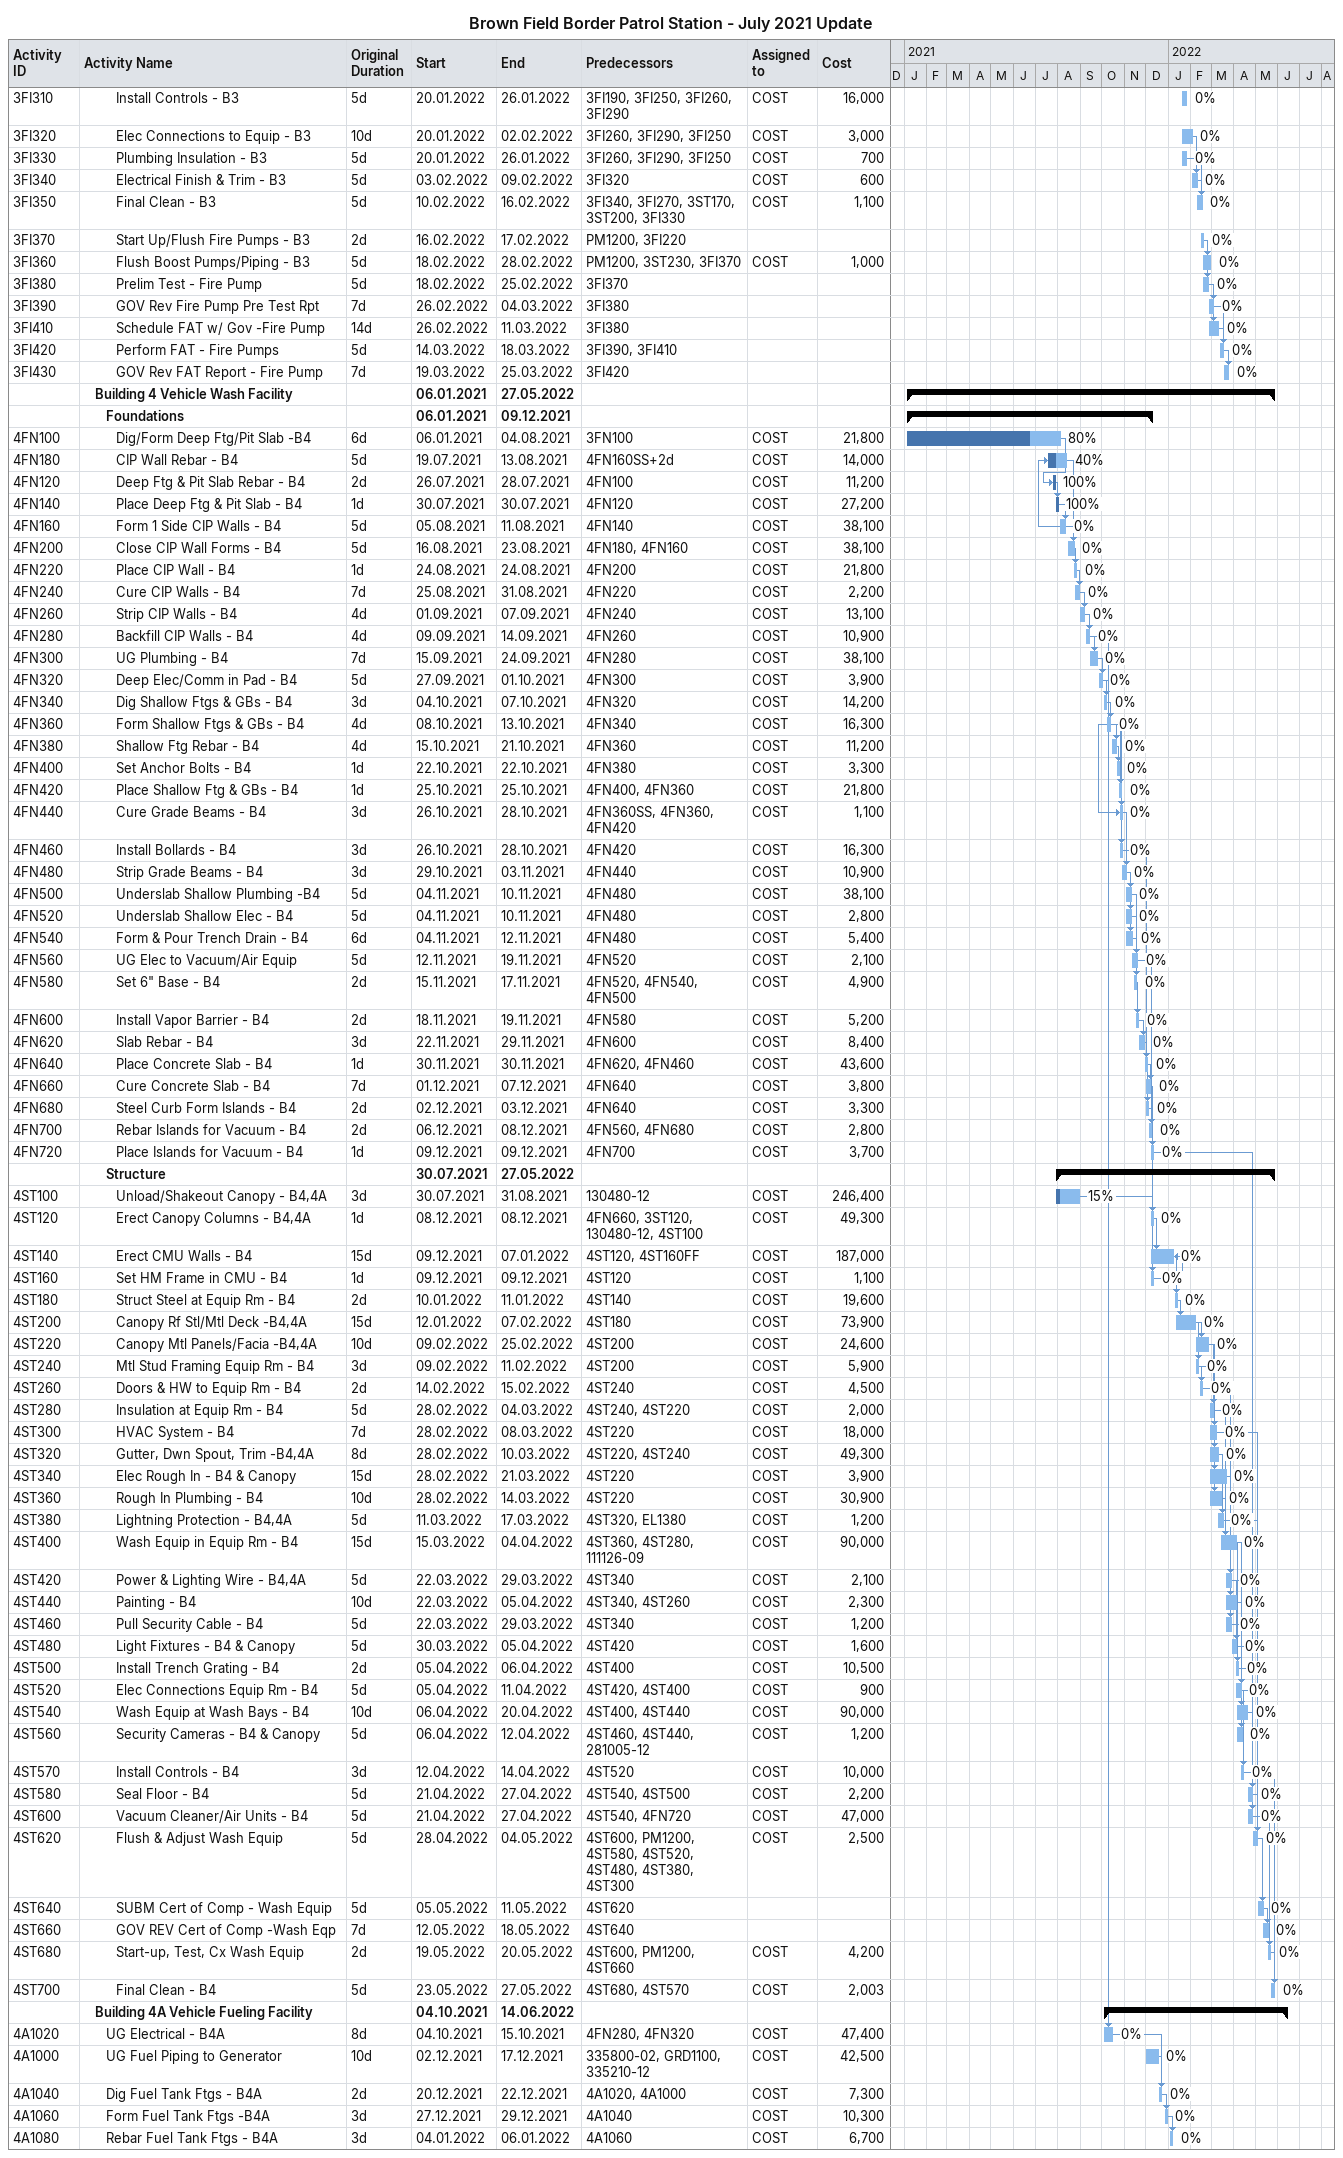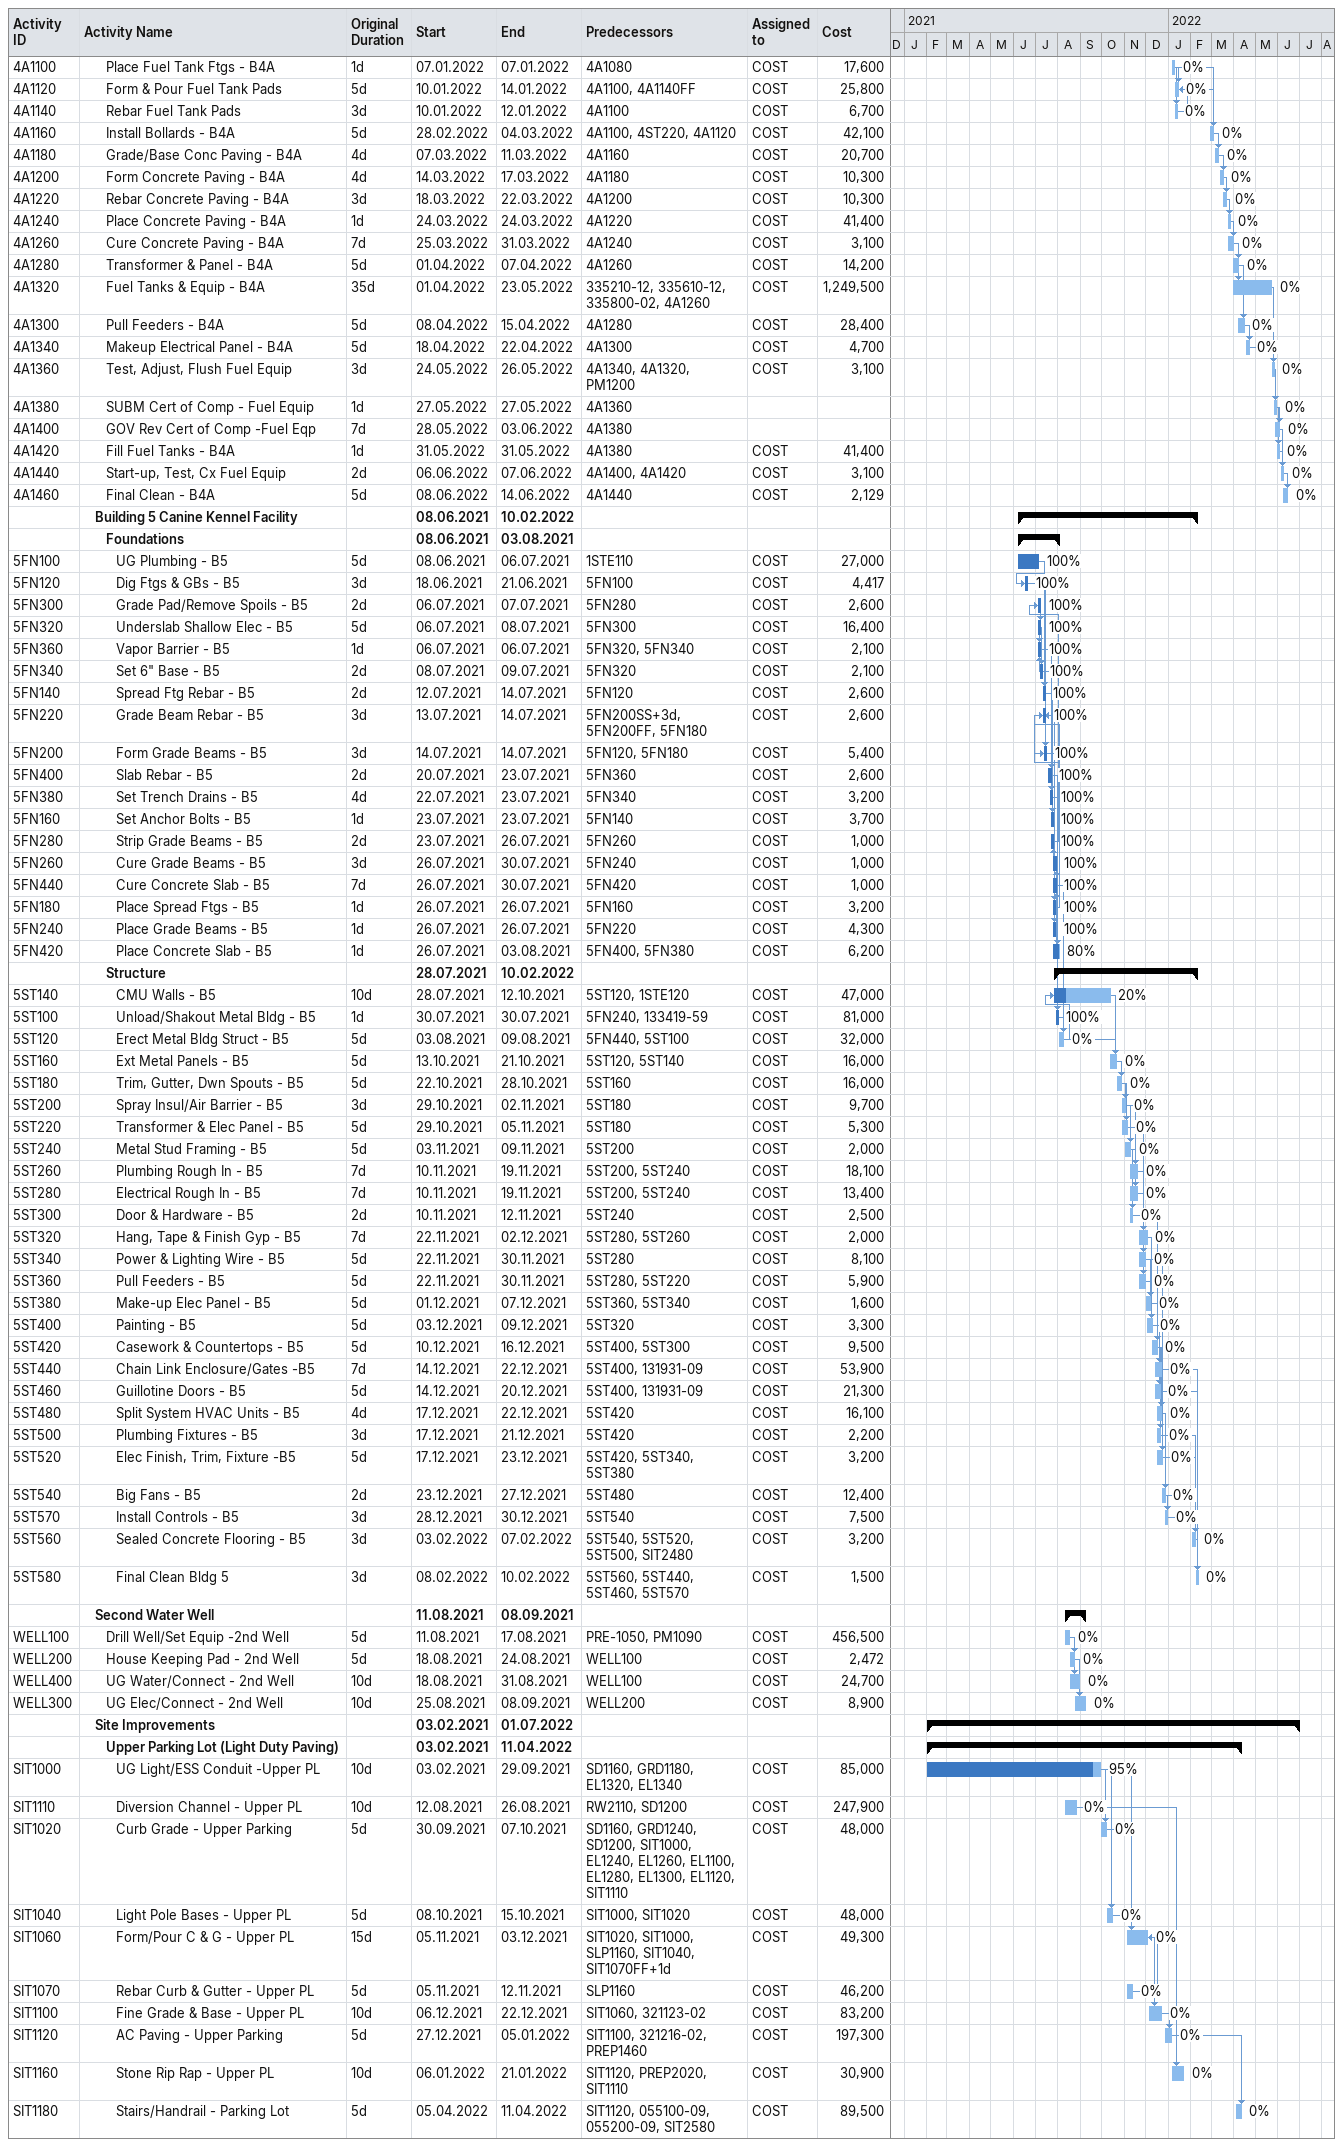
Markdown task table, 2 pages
Brown Field Border Patrol Station - July 2021 Update

| ID | Level | Task | Original duration | Start | Finish | Predecessors | Resources | % complete | Cost |
|---|---|---|---|---|---|---|---|---|---|
| 3FI310 | 4 | Install Controls - B3 | 5d | 2022-01-20 | 2022-01-26 | 3FI190, 3FI250, 3FI260, 3FI290 | COST | 0 | 16000 |
| 3FI320 | 4 | Elec Connections to Equip - B3 | 10d | 2022-01-20 | 2022-02-02 | 3FI260, 3FI290, 3FI250 | COST | 0 | 3000 |
| 3FI330 | 4 | Plumbing Insulation - B3 | 5d | 2022-01-20 | 2022-01-26 | 3FI260, 3FI290, 3FI250 | COST | 0 | 700 |
| 3FI340 | 4 | Electrical Finish & Trim - B3 | 5d | 2022-02-03 | 2022-02-09 | 3FI320 | COST | 0 | 600 |
| 3FI350 | 4 | Final Clean - B3 | 5d | 2022-02-10 | 2022-02-16 | 3FI340, 3FI270, 3ST170, 3ST200, 3FI330 | COST | 0 | 1100 |
| 3FI370 | 4 | Start Up/Flush Fire Pumps - B3 | 2d | 2022-02-16 | 2022-02-17 | PM1200, 3FI220 |  | 0 |  |
| 3FI360 | 4 | Flush Boost Pumps/Piping - B3 | 5d | 2022-02-18 | 2022-02-28 | PM1200, 3ST230, 3FI370 | COST | 0 | 1000 |
| 3FI380 | 4 | Prelim Test - Fire Pump | 5d | 2022-02-18 | 2022-02-25 | 3FI370 |  | 0 |  |
| 3FI390 | 4 | GOV Rev Fire Pump Pre Test Rpt | 7d | 2022-02-26 | 2022-03-04 | 3FI380 |  | 0 |  |
| 3FI410 | 4 | Schedule FAT w/ Gov -Fire Pump | 14d | 2022-02-26 | 2022-03-11 | 3FI380 |  | 0 |  |
| 3FI420 | 4 | Perform FAT - Fire Pumps | 5d | 2022-03-14 | 2022-03-18 | 3FI390, 3FI410 |  | 0 |  |
| 3FI430 | 4 | GOV Rev FAT Report - Fire Pump | 7d | 2022-03-19 | 2022-03-25 | 3FI420 |  | 0 |  |
|  | 2 | **Building 4 Vehicle Wash Facility** |  | 2021-01-06 | 2022-05-27 |  |  |  |  |
|  | 3 | **Foundations** |  | 2021-01-06 | 2021-12-09 |  |  |  |  |
| 4FN100 | 4 | Dig/Form Deep Ftg/Pit Slab -B4 | 6d | 2021-01-06 | 2021-08-04 | 3FN100 | COST | 80 | 21800 |
| 4FN180 | 4 | CIP Wall Rebar - B4 | 5d | 2021-07-19 | 2021-08-13 | 4FN160SS+2d | COST | 40 | 14000 |
| 4FN120 | 4 | Deep Ftg & Pit Slab Rebar - B4 | 2d | 2021-07-26 | 2021-07-28 | 4FN100 | COST | 100 | 11200 |
| 4FN140 | 4 | Place Deep Ftg & Pit Slab - B4 | 1d | 2021-07-30 | 2021-07-30 | 4FN120 | COST | 100 | 27200 |
| 4FN160 | 4 | Form 1 Side CIP Walls - B4 | 5d | 2021-08-05 | 2021-08-11 | 4FN140 | COST | 0 | 38100 |
| 4FN200 | 4 | Close CIP Wall Forms - B4 | 5d | 2021-08-16 | 2021-08-23 | 4FN180, 4FN160 | COST | 0 | 38100 |
| 4FN220 | 4 | Place CIP Wall - B4 | 1d | 2021-08-24 | 2021-08-24 | 4FN200 | COST | 0 | 21800 |
| 4FN240 | 4 | Cure CIP Walls - B4 | 7d | 2021-08-25 | 2021-08-31 | 4FN220 | COST | 0 | 2200 |
| 4FN260 | 4 | Strip CIP Walls - B4 | 4d | 2021-09-01 | 2021-09-07 | 4FN240 | COST | 0 | 13100 |
| 4FN280 | 4 | Backfill CIP Walls - B4 | 4d | 2021-09-09 | 2021-09-14 | 4FN260 | COST | 0 | 10900 |
| 4FN300 | 4 | UG Plumbing - B4 | 7d | 2021-09-15 | 2021-09-24 | 4FN280 | COST | 0 | 38100 |
| 4FN320 | 4 | Deep Elec/Comm in Pad - B4 | 5d | 2021-09-27 | 2021-10-01 | 4FN300 | COST | 0 | 3900 |
| 4FN340 | 4 | Dig Shallow Ftgs & GBs - B4 | 3d | 2021-10-04 | 2021-10-07 | 4FN320 | COST | 0 | 14200 |
| 4FN360 | 4 | Form Shallow Ftgs & GBs - B4 | 4d | 2021-10-08 | 2021-10-13 | 4FN340 | COST | 0 | 16300 |
| 4FN380 | 4 | Shallow Ftg Rebar - B4 | 4d | 2021-10-15 | 2021-10-21 | 4FN360 | COST | 0 | 11200 |
| 4FN400 | 4 | Set Anchor Bolts - B4 | 1d | 2021-10-22 | 2021-10-22 | 4FN380 | COST | 0 | 3300 |
| 4FN420 | 4 | Place Shallow Ftg & GBs - B4 | 1d | 2021-10-25 | 2021-10-25 | 4FN400, 4FN360 | COST | 0 | 21800 |
| 4FN440 | 4 | Cure Grade Beams - B4 | 3d | 2021-10-26 | 2021-10-28 | 4FN360SS, 4FN360, 4FN420 | COST | 0 | 1100 |
| 4FN460 | 4 | Install Bollards - B4 | 3d | 2021-10-26 | 2021-10-28 | 4FN420 | COST | 0 | 16300 |
| 4FN480 | 4 | Strip Grade Beams - B4 | 3d | 2021-10-29 | 2021-11-03 | 4FN440 | COST | 0 | 10900 |
| 4FN500 | 4 | Underslab Shallow Plumbing -B4 | 5d | 2021-11-04 | 2021-11-10 | 4FN480 | COST | 0 | 38100 |
| 4FN520 | 4 | Underslab Shallow Elec - B4 | 5d | 2021-11-04 | 2021-11-10 | 4FN480 | COST | 0 | 2800 |
| 4FN540 | 4 | Form & Pour Trench Drain - B4 | 6d | 2021-11-04 | 2021-11-12 | 4FN480 | COST | 0 | 5400 |
| 4FN560 | 4 | UG Elec to Vacuum/Air Equip | 5d | 2021-11-12 | 2021-11-19 | 4FN520 | COST | 0 | 2100 |
| 4FN580 | 4 | Set 6" Base - B4 | 2d | 2021-11-15 | 2021-11-17 | 4FN520, 4FN540, 4FN500 | COST | 0 | 4900 |
| 4FN600 | 4 | Install Vapor Barrier - B4 | 2d | 2021-11-18 | 2021-11-19 | 4FN580 | COST | 0 | 5200 |
| 4FN620 | 4 | Slab Rebar - B4 | 3d | 2021-11-22 | 2021-11-29 | 4FN600 | COST | 0 | 8400 |
| 4FN640 | 4 | Place Concrete Slab - B4 | 1d | 2021-11-30 | 2021-11-30 | 4FN620, 4FN460 | COST | 0 | 43600 |
| 4FN660 | 4 | Cure Concrete Slab - B4 | 7d | 2021-12-01 | 2021-12-07 | 4FN640 | COST | 0 | 3800 |
| 4FN680 | 4 | Steel Curb Form Islands - B4 | 2d | 2021-12-02 | 2021-12-03 | 4FN640 | COST | 0 | 3300 |
| 4FN700 | 4 | Rebar Islands for Vacuum - B4 | 2d | 2021-12-06 | 2021-12-08 | 4FN560, 4FN680 | COST | 0 | 2800 |
| 4FN720 | 4 | Place Islands for Vacuum - B4 | 1d | 2021-12-09 | 2021-12-09 | 4FN700 | COST | 0 | 3700 |
|  | 3 | **Structure** |  | 2021-07-30 | 2022-05-27 |  |  |  |  |
| 4ST100 | 4 | Unload/Shakeout Canopy - B4,4A | 3d | 2021-07-30 | 2021-08-31 | 130480-12 | COST | 15 | 246400 |
| 4ST120 | 4 | Erect Canopy Columns - B4,4A | 1d | 2021-12-08 | 2021-12-08 | 4FN660, 3ST120, 130480-12, 4ST100 | COST | 0 | 49300 |
| 4ST140 | 4 | Erect CMU Walls - B4 | 15d | 2021-12-09 | 2022-01-07 | 4ST120, 4ST160FF | COST | 0 | 187000 |
| 4ST160 | 4 | Set HM Frame in CMU - B4 | 1d | 2021-12-09 | 2021-12-09 | 4ST120 | COST | 0 | 1100 |
| 4ST180 | 4 | Struct Steel at Equip Rm - B4 | 2d | 2022-01-10 | 2022-01-11 | 4ST140 | COST | 0 | 19600 |
| 4ST200 | 4 | Canopy Rf Stl/Mtl Deck -B4,4A | 15d | 2022-01-12 | 2022-02-07 | 4ST180 | COST | 0 | 73900 |
| 4ST220 | 4 | Canopy Mtl Panels/Facia -B4,4A | 10d | 2022-02-09 | 2022-02-25 | 4ST200 | COST | 0 | 24600 |
| 4ST240 | 4 | Mtl Stud Framing Equip Rm - B4 | 3d | 2022-02-09 | 2022-02-11 | 4ST200 | COST | 0 | 5900 |
| 4ST260 | 4 | Doors & HW to Equip Rm - B4 | 2d | 2022-02-14 | 2022-02-15 | 4ST240 | COST | 0 | 4500 |
| 4ST280 | 4 | Insulation at Equip Rm - B4 | 5d | 2022-02-28 | 2022-03-04 | 4ST240, 4ST220 | COST | 0 | 2000 |
| 4ST300 | 4 | HVAC System - B4 | 7d | 2022-02-28 | 2022-03-08 | 4ST220 | COST | 0 | 18000 |
| 4ST320 | 4 | Gutter, Dwn Spout, Trim -B4,4A | 8d | 2022-02-28 | 2022-03-10 | 4ST220, 4ST240 | COST | 0 | 49300 |
| 4ST340 | 4 | Elec Rough In - B4 & Canopy | 15d | 2022-02-28 | 2022-03-21 | 4ST220 | COST | 0 | 3900 |
| 4ST360 | 4 | Rough In Plumbing - B4 | 10d | 2022-02-28 | 2022-03-14 | 4ST220 | COST | 0 | 30900 |
| 4ST380 | 4 | Lightning Protection - B4,4A | 5d | 2022-03-11 | 2022-03-17 | 4ST320, EL1380 | COST | 0 | 1200 |
| 4ST400 | 4 | Wash Equip in Equip Rm - B4 | 15d | 2022-03-15 | 2022-04-04 | 4ST360, 4ST280, 111126-09 | COST | 0 | 90000 |
| 4ST420 | 4 | Power & Lighting Wire - B4,4A | 5d | 2022-03-22 | 2022-03-29 | 4ST340 | COST | 0 | 2100 |
| 4ST440 | 4 | Painting - B4 | 10d | 2022-03-22 | 2022-04-05 | 4ST340, 4ST260 | COST | 0 | 2300 |
| 4ST460 | 4 | Pull Security Cable - B4 | 5d | 2022-03-22 | 2022-03-29 | 4ST340 | COST | 0 | 1200 |
| 4ST480 | 4 | Light Fixtures - B4 & Canopy | 5d | 2022-03-30 | 2022-04-05 | 4ST420 | COST | 0 | 1600 |
| 4ST500 | 4 | Install Trench Grating - B4 | 2d | 2022-04-05 | 2022-04-06 | 4ST400 | COST | 0 | 10500 |
| 4ST520 | 4 | Elec Connections Equip Rm - B4 | 5d | 2022-04-05 | 2022-04-11 | 4ST420, 4ST400 | COST | 0 | 900 |
| 4ST540 | 4 | Wash Equip at Wash Bays - B4 | 10d | 2022-04-06 | 2022-04-20 | 4ST400, 4ST440 | COST | 0 | 90000 |
| 4ST560 | 4 | Security Cameras - B4 & Canopy | 5d | 2022-04-06 | 2022-04-12 | 4ST460, 4ST440, 281005-12 | COST | 0 | 1200 |
| 4ST570 | 4 | Install Controls - B4 | 3d | 2022-04-12 | 2022-04-14 | 4ST520 | COST | 0 | 10000 |
| 4ST580 | 4 | Seal Floor - B4 | 5d | 2022-04-21 | 2022-04-27 | 4ST540, 4ST500 | COST | 0 | 2200 |
| 4ST600 | 4 | Vacuum Cleaner/Air Units - B4 | 5d | 2022-04-21 | 2022-04-27 | 4ST540, 4FN720 | COST | 0 | 47000 |
| 4ST620 | 4 | Flush & Adjust Wash Equip | 5d | 2022-04-28 | 2022-05-04 | 4ST600, PM1200, 4ST580, 4ST520, 4ST480, 4ST380, 4ST300 | COST | 0 | 2500 |
| 4ST640 | 4 | SUBM Cert of Comp - Wash Equip | 5d | 2022-05-05 | 2022-05-11 | 4ST620 |  | 0 |  |
| 4ST660 | 4 | GOV REV Cert of Comp -Wash Eqp | 7d | 2022-05-12 | 2022-05-18 | 4ST640 |  | 0 |  |
| 4ST680 | 4 | Start-up, Test, Cx Wash Equip | 2d | 2022-05-19 | 2022-05-20 | 4ST600, PM1200, 4ST660 | COST | 0 | 4200 |
| 4ST700 | 4 | Final Clean - B4 | 5d | 2022-05-23 | 2022-05-27 | 4ST680, 4ST570 | COST | 0 | 2003 |
|  | 2 | **Building 4A Vehicle Fueling Facility** |  | 2021-10-04 | 2022-06-14 |  |  |  |  |
| 4A1020 | 3 | UG Electrical - B4A | 8d | 2021-10-04 | 2021-10-15 | 4FN280, 4FN320 | COST | 0 | 47400 |
| 4A1000 | 3 | UG Fuel Piping to Generator | 10d | 2021-12-02 | 2021-12-17 | 335800-02, GRD1100, 335210-12 | COST | 0 | 42500 |
| 4A1040 | 3 | Dig Fuel Tank Ftgs - B4A | 2d | 2021-12-20 | 2021-12-22 | 4A1020, 4A1000 | COST | 0 | 7300 |
| 4A1060 | 3 | Form Fuel Tank Ftgs -B4A | 3d | 2021-12-27 | 2021-12-29 | 4A1040 | COST | 0 | 10300 |
| 4A1080 | 3 | Rebar Fuel Tank Ftgs - B4A | 3d | 2022-01-04 | 2022-01-06 | 4A1060 | COST | 0 | 6700 |
| 4A1100 | 3 | Place Fuel Tank Ftgs - B4A | 1d | 2022-01-07 | 2022-01-07 | 4A1080 | COST | 0 | 17600 |
| 4A1120 | 3 | Form & Pour Fuel Tank Pads | 5d | 2022-01-10 | 2022-01-14 | 4A1100, 4A1140FF | COST | 0 | 25800 |
| 4A1140 | 3 | Rebar Fuel Tank Pads | 3d | 2022-01-10 | 2022-01-12 | 4A1100 | COST | 0 | 6700 |
| 4A1160 | 3 | Install Bollards - B4A | 5d | 2022-02-28 | 2022-03-04 | 4A1100, 4ST220, 4A1120 | COST | 0 | 42100 |
| 4A1180 | 3 | Grade/Base Conc Paving - B4A | 4d | 2022-03-07 | 2022-03-11 | 4A1160 | COST | 0 | 20700 |
| 4A1200 | 3 | Form Concrete Paving - B4A | 4d | 2022-03-14 | 2022-03-17 | 4A1180 | COST | 0 | 10300 |
| 4A1220 | 3 | Rebar Concrete Paving - B4A | 3d | 2022-03-18 | 2022-03-22 | 4A1200 | COST | 0 | 10300 |
| 4A1240 | 3 | Place Concrete Paving - B4A | 1d | 2022-03-24 | 2022-03-24 | 4A1220 | COST | 0 | 41400 |
| 4A1260 | 3 | Cure Concrete Paving - B4A | 7d | 2022-03-25 | 2022-03-31 | 4A1240 | COST | 0 | 3100 |
| 4A1280 | 3 | Transformer & Panel - B4A | 5d | 2022-04-01 | 2022-04-07 | 4A1260 | COST | 0 | 14200 |
| 4A1320 | 3 | Fuel Tanks & Equip - B4A | 35d | 2022-04-01 | 2022-05-23 | 335210-12, 335610-12, 335800-02, 4A1260 | COST | 0 | 1249500 |
| 4A1300 | 3 | Pull Feeders - B4A | 5d | 2022-04-08 | 2022-04-15 | 4A1280 | COST | 0 | 28400 |
| 4A1340 | 3 | Makeup Electrical Panel - B4A | 5d | 2022-04-18 | 2022-04-22 | 4A1300 | COST | 0 | 4700 |
| 4A1360 | 3 | Test, Adjust, Flush Fuel Equip | 3d | 2022-05-24 | 2022-05-26 | 4A1340, 4A1320, PM1200 | COST | 0 | 3100 |
| 4A1380 | 3 | SUBM Cert of Comp - Fuel Equip | 1d | 2022-05-27 | 2022-05-27 | 4A1360 |  | 0 |  |
| 4A1400 | 3 | GOV Rev Cert of Comp -Fuel Eqp | 7d | 2022-05-28 | 2022-06-03 | 4A1380 |  | 0 |  |
| 4A1420 | 3 | Fill Fuel Tanks - B4A | 1d | 2022-05-31 | 2022-05-31 | 4A1380 | COST | 0 | 41400 |
| 4A1440 | 3 | Start-up, Test, Cx Fuel Equip | 2d | 2022-06-06 | 2022-06-07 | 4A1400, 4A1420 | COST | 0 | 3100 |
| 4A1460 | 3 | Final Clean - B4A | 5d | 2022-06-08 | 2022-06-14 | 4A1440 | COST | 0 | 2129 |
|  | 2 | **Building 5 Canine Kennel Facility** |  | 2021-06-08 | 2022-02-10 |  |  |  |  |
|  | 3 | **Foundations** |  | 2021-06-08 | 2021-08-03 |  |  |  |  |
| 5FN100 | 4 | UG Plumbing - B5 | 5d | 2021-06-08 | 2021-07-06 | 1STE110 | COST | 100 | 27000 |
| 5FN120 | 4 | Dig Ftgs & GBs - B5 | 3d | 2021-06-18 | 2021-06-21 | 5FN100 | COST | 100 | 4417 |
| 5FN300 | 4 | Grade Pad/Remove Spoils - B5 | 2d | 2021-07-06 | 2021-07-07 | 5FN280 | COST | 100 | 2600 |
| 5FN320 | 4 | Underslab Shallow Elec - B5 | 5d | 2021-07-06 | 2021-07-08 | 5FN300 | COST | 100 | 16400 |
| 5FN360 | 4 | Vapor Barrier - B5 | 1d | 2021-07-06 | 2021-07-06 | 5FN320, 5FN340 | COST | 100 | 2100 |
| 5FN340 | 4 | Set 6" Base - B5 | 2d | 2021-07-08 | 2021-07-09 | 5FN320 | COST | 100 | 2100 |
| 5FN140 | 4 | Spread Ftg Rebar - B5 | 2d | 2021-07-12 | 2021-07-14 | 5FN120 | COST | 100 | 2600 |
| 5FN220 | 4 | Grade Beam Rebar - B5 | 3d | 2021-07-13 | 2021-07-14 | 5FN200SS+3d, 5FN200FF, 5FN180 | COST | 100 | 2600 |
| 5FN200 | 4 | Form Grade Beams - B5 | 3d | 2021-07-14 | 2021-07-14 | 5FN120, 5FN180 | COST | 100 | 5400 |
| 5FN400 | 4 | Slab Rebar - B5 | 2d | 2021-07-20 | 2021-07-23 | 5FN360 | COST | 100 | 2600 |
| 5FN380 | 4 | Set Trench Drains - B5 | 4d | 2021-07-22 | 2021-07-23 | 5FN340 | COST | 100 | 3200 |
| 5FN160 | 4 | Set Anchor Bolts - B5 | 1d | 2021-07-23 | 2021-07-23 | 5FN140 | COST | 100 | 3700 |
| 5FN280 | 4 | Strip Grade Beams - B5 | 2d | 2021-07-23 | 2021-07-26 | 5FN260 | COST | 100 | 1000 |
| 5FN260 | 4 | Cure Grade Beams - B5 | 3d | 2021-07-26 | 2021-07-30 | 5FN240 | COST | 100 | 1000 |
| 5FN440 | 4 | Cure Concrete Slab - B5 | 7d | 2021-07-26 | 2021-07-30 | 5FN420 | COST | 100 | 1000 |
| 5FN180 | 4 | Place Spread Ftgs - B5 | 1d | 2021-07-26 | 2021-07-26 | 5FN160 | COST | 100 | 3200 |
| 5FN240 | 4 | Place Grade Beams - B5 | 1d | 2021-07-26 | 2021-07-26 | 5FN220 | COST | 100 | 4300 |
| 5FN420 | 4 | Place Concrete Slab - B5 | 1d | 2021-07-26 | 2021-08-03 | 5FN400, 5FN380 | COST | 80 | 6200 |
|  | 3 | **Structure** |  | 2021-07-28 | 2022-02-10 |  |  |  |  |
| 5ST140 | 4 | CMU Walls - B5 | 10d | 2021-07-28 | 2021-10-12 | 5ST120, 1STE120 | COST | 20 | 47000 |
| 5ST100 | 4 | Unload/Shakout Metal Bldg - B5 | 1d | 2021-07-30 | 2021-07-30 | 5FN240, 133419-59 | COST | 100 | 81000 |
| 5ST120 | 4 | Erect Metal Bldg Struct - B5 | 5d | 2021-08-03 | 2021-08-09 | 5FN440, 5ST100 | COST | 0 | 32000 |
| 5ST160 | 4 | Ext Metal Panels - B5 | 5d | 2021-10-13 | 2021-10-21 | 5ST120, 5ST140 | COST | 0 | 16000 |
| 5ST180 | 4 | Trim, Gutter, Dwn Spouts - B5 | 5d | 2021-10-22 | 2021-10-28 | 5ST160 | COST | 0 | 16000 |
| 5ST200 | 4 | Spray Insul/Air Barrier - B5 | 3d | 2021-10-29 | 2021-11-02 | 5ST180 | COST | 0 | 9700 |
| 5ST220 | 4 | Transformer & Elec Panel - B5 | 5d | 2021-10-29 | 2021-11-05 | 5ST180 | COST | 0 | 5300 |
| 5ST240 | 4 | Metal Stud Framing - B5 | 5d | 2021-11-03 | 2021-11-09 | 5ST200 | COST | 0 | 2000 |
| 5ST260 | 4 | Plumbing Rough In - B5 | 7d | 2021-11-10 | 2021-11-19 | 5ST200, 5ST240 | COST | 0 | 18100 |
| 5ST280 | 4 | Electrical Rough In - B5 | 7d | 2021-11-10 | 2021-11-19 | 5ST200, 5ST240 | COST | 0 | 13400 |
| 5ST300 | 4 | Door & Hardware - B5 | 2d | 2021-11-10 | 2021-11-12 | 5ST240 | COST | 0 | 2500 |
| 5ST320 | 4 | Hang, Tape & Finish Gyp - B5 | 7d | 2021-11-22 | 2021-12-02 | 5ST280, 5ST260 | COST | 0 | 2000 |
| 5ST340 | 4 | Power & Lighting Wire - B5 | 5d | 2021-11-22 | 2021-11-30 | 5ST280 | COST | 0 | 8100 |
| 5ST360 | 4 | Pull Feeders - B5 | 5d | 2021-11-22 | 2021-11-30 | 5ST280, 5ST220 | COST | 0 | 5900 |
| 5ST380 | 4 | Make-up Elec Panel - B5 | 5d | 2021-12-01 | 2021-12-07 | 5ST360, 5ST340 | COST | 0 | 1600 |
| 5ST400 | 4 | Painting - B5 | 5d | 2021-12-03 | 2021-12-09 | 5ST320 | COST | 0 | 3300 |
| 5ST420 | 4 | Casework & Countertops - B5 | 5d | 2021-12-10 | 2021-12-16 | 5ST400, 5ST300 | COST | 0 | 9500 |
| 5ST440 | 4 | Chain Link Enclosure/Gates -B5 | 7d | 2021-12-14 | 2021-12-22 | 5ST400, 131931-09 | COST | 0 | 53900 |
| 5ST460 | 4 | Guillotine Doors - B5 | 5d | 2021-12-14 | 2021-12-20 | 5ST400, 131931-09 | COST | 0 | 21300 |
| 5ST480 | 4 | Split System HVAC Units - B5 | 4d | 2021-12-17 | 2021-12-22 | 5ST420 | COST | 0 | 16100 |
| 5ST500 | 4 | Plumbing Fixtures - B5 | 3d | 2021-12-17 | 2021-12-21 | 5ST420 | COST | 0 | 2200 |
| 5ST520 | 4 | Elec Finish, Trim, Fixture -B5 | 5d | 2021-12-17 | 2021-12-23 | 5ST420, 5ST340, 5ST380 | COST | 0 | 3200 |
| 5ST540 | 4 | Big Fans - B5 | 2d | 2021-12-23 | 2021-12-27 | 5ST480 | COST | 0 | 12400 |
| 5ST570 | 4 | Install Controls - B5 | 3d | 2021-12-28 | 2021-12-30 | 5ST540 | COST | 0 | 7500 |
| 5ST560 | 4 | Sealed Concrete Flooring - B5 | 3d | 2022-02-03 | 2022-02-07 | 5ST540, 5ST520, 5ST500, SIT2480 | COST | 0 | 3200 |
| 5ST580 | 4 | Final Clean Bldg 5 | 3d | 2022-02-08 | 2022-02-10 | 5ST560, 5ST440, 5ST460, 5ST570 | COST | 0 | 1500 |
|  | 2 | **Second Water Well** |  | 2021-08-11 | 2021-09-08 |  |  |  |  |
| WELL100 | 3 | Drill Well/Set Equip -2nd Well | 5d | 2021-08-11 | 2021-08-17 | PRE-1050, PM1090 | COST | 0 | 456500 |
| WELL200 | 3 | House Keeping Pad - 2nd Well | 5d | 2021-08-18 | 2021-08-24 | WELL100 | COST | 0 | 2472 |
| WELL400 | 3 | UG Water/Connect - 2nd Well | 10d | 2021-08-18 | 2021-08-31 | WELL100 | COST | 0 | 24700 |
| WELL300 | 3 | UG Elec/Connect - 2nd Well | 10d | 2021-08-25 | 2021-09-08 | WELL200 | COST | 0 | 8900 |
|  | 2 | **Site Improvements** |  | 2021-02-03 | 2022-07-01 |  |  |  |  |
|  | 3 | **Upper Parking Lot (Light Duty Paving)** |  | 2021-02-03 | 2022-04-11 |  |  |  |  |
| SIT1000 | 4 | UG Light/ESS Conduit -Upper PL | 10d | 2021-02-03 | 2021-09-29 | SD1160, GRD1180, EL1320, EL1340 | COST | 95 | 85000 |
| SIT1110 | 4 | Diversion Channel - Upper PL | 10d | 2021-08-12 | 2021-08-26 | RW2110, SD1200 | COST | 0 | 247900 |
| SIT1020 | 4 | Curb Grade - Upper Parking | 5d | 2021-09-30 | 2021-10-07 | SD1160, GRD1240, SD1200, SIT1000, EL1240, EL1260, EL1100, EL1280, EL1300, EL1120, SIT1110 | COST | 0 | 48000 |
| SIT1040 | 4 | Light Pole Bases - Upper PL | 5d | 2021-10-08 | 2021-10-15 | SIT1000, SIT1020 | COST | 0 | 48000 |
| SIT1060 | 4 | Form/Pour C & G - Upper PL | 15d | 2021-11-05 | 2021-12-03 | SIT1020, SIT1000, SLP1160, SIT1040, SIT1070FF+1d | COST | 0 | 49300 |
| SIT1070 | 4 | Rebar Curb & Gutter - Upper PL | 5d | 2021-11-05 | 2021-11-12 | SLP1160 | COST | 0 | 46200 |
| SIT1100 | 4 | Fine Grade & Base - Upper PL | 10d | 2021-12-06 | 2021-12-22 | SIT1060, 321123-02 | COST | 0 | 83200 |
| SIT1120 | 4 | AC Paving - Upper Parking | 5d | 2021-12-27 | 2022-01-05 | SIT1100, 321216-02, PREP1460 | COST | 0 | 197300 |
| SIT1160 | 4 | Stone Rip Rap - Upper PL | 10d | 2022-01-06 | 2022-01-21 | SIT1120, PREP2020, SIT1110 | COST | 0 | 30900 |
| SIT1180 | 4 | Stairs/Handrail - Parking Lot | 5d | 2022-04-05 | 2022-04-11 | SIT1120, 055100-09, 055200-09, SIT2580 | COST | 0 | 89500 |
